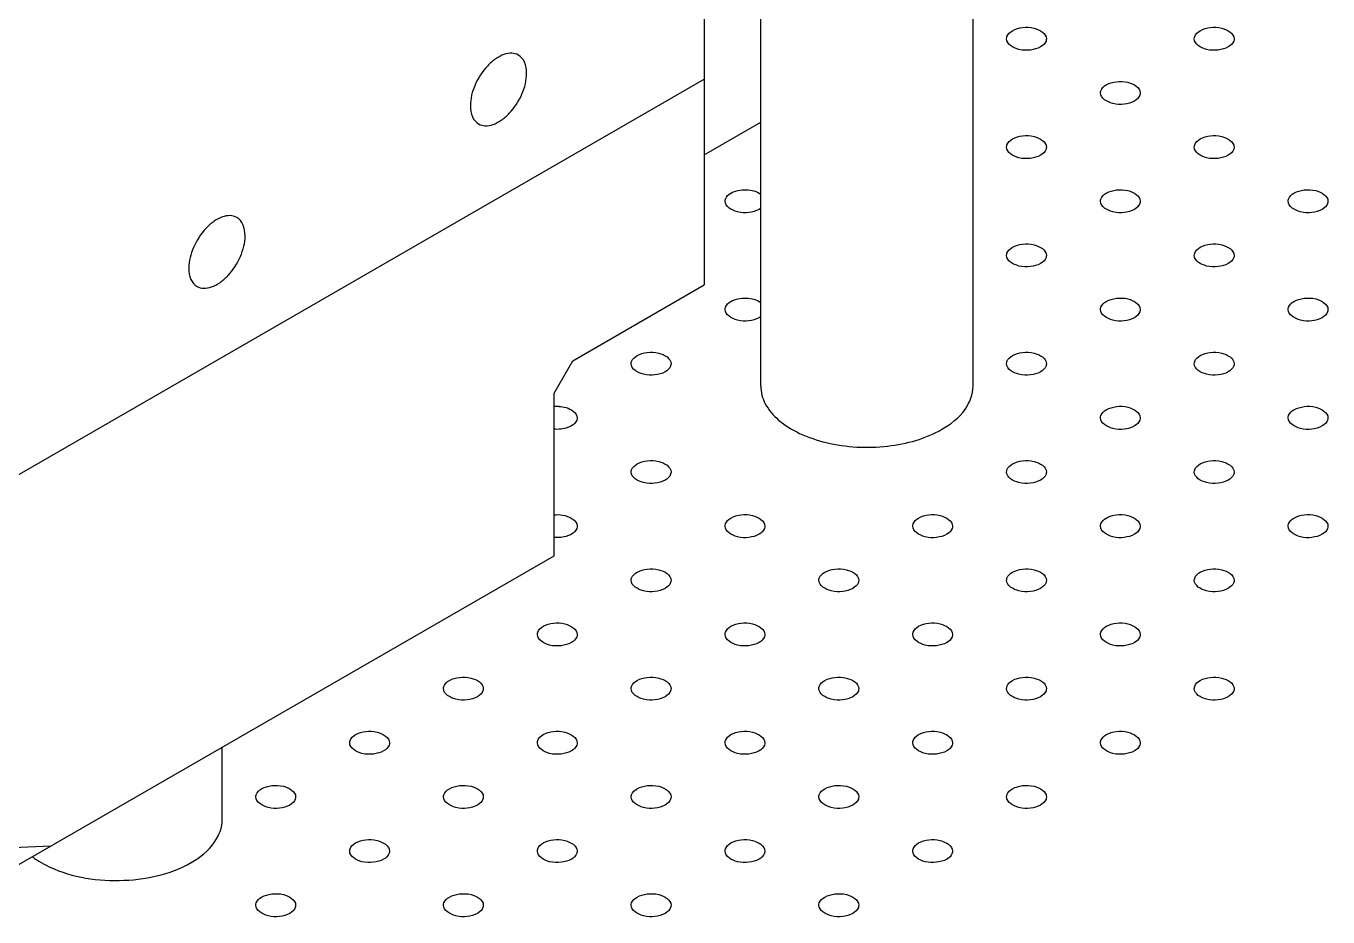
# Model space of a CAD drawing. Header units: millimetres. Extents: x 0 to 1189, y 0 to 841.
# Drawn here: x 719.3 to 768.35, y 416.83 to 450.41 of the extents above; entities that cross this region are included whole.
import ezdxf

# ---------------------------------------------------------------- set-up
doc = ezdxf.new("R2010")
doc.units = ezdxf.units.MM
doc.header["$LTSCALE"] = 65.395
doc.layers.get('0').update_dxf_attribs({"linetype": 'CONTINUOUS'})
doc.layers.add('AXIS', color=7, linetype='CONTINUOUS')

msp = doc.modelspace()

# ---------------------------------------------------------------- linework, layer by layer
at = {"color": 7, "linetype": 'Continuous'}
for p, q in [((744.849, 488.008), (744.849, 440.651)), ((708.08, 427.179), (744.849, 448.408)), ((739.9, 437.794), (744.849, 440.651)), ((739.193, 436.569), (739.9, 437.794)), ((739.193, 430.445), (739.193, 436.569)), ((718.944, 418.755), (739.193, 430.445)), ((708.08, 419.03), (720.24, 419.503))]:
    msp.add_line(p, q, dxfattribs=at)
at = {"color": 9, "linetype": 'Continuous'}
msp.add_line((744.849, 445.549), (746.981, 446.78), dxfattribs=at)
at = {"color": 7, "linetype": 'Continuous'}
msp.add_arc((721.485, 421.72), 3.268, 233.3854, 237.048, dxfattribs=at)
for points, knots in [([(737.851, 449.317), (737.776, 449.36), (737.587, 449.408), (737.285, 449.347), (736.975, 449.178), (736.569, 448.818), (736.188, 448.228), (736.041, 447.673), (736.041, 447.405)], [0, 0, 0, 0, 0.087155, 0.186893, 0.304595, 0.43874, 0.730144, 1, 1, 1, 1]), ([(738.162, 448.63), (738.162, 448.773), (738.127, 449.039), (737.952, 449.258), (737.851, 449.317)], [0, 0, 0, 0, 0.550849, 1, 1, 1, 1]), ([(736.352, 446.718), (736.427, 446.675), (736.615, 446.627), (736.918, 446.688), (737.227, 446.857), (737.633, 447.217), (738.015, 447.806), (738.162, 448.362), (738.162, 448.63)], [0, 0, 0, 0, 0.087155, 0.186893, 0.304595, 0.43874, 0.730144, 1, 1, 1, 1]), ([(736.041, 447.405), (736.041, 447.262), (736.075, 446.995), (736.25, 446.776), (736.352, 446.718)], [0, 0, 0, 0, 0.550849, 1, 1, 1, 1]), ([(727.244, 443.193), (727.169, 443.236), (726.981, 443.284), (726.678, 443.223), (726.368, 443.054), (725.962, 442.694), (725.581, 442.104), (725.434, 441.549), (725.434, 441.281)], [0, 0, 0, 0, 0.087155, 0.186893, 0.304595, 0.43874, 0.730144, 1, 1, 1, 1]), ([(727.555, 442.506), (727.555, 442.649), (727.52, 442.916), (727.345, 443.135), (727.244, 443.193)], [0, 0, 0, 0, 0.550849, 1, 1, 1, 1]), ([(725.745, 440.594), (725.82, 440.551), (726.008, 440.503), (726.311, 440.564), (726.621, 440.733), (727.027, 441.093), (727.408, 441.683), (727.555, 442.238), (727.555, 442.506)], [0, 0, 0, 0, 0.087155, 0.186893, 0.304595, 0.43874, 0.730144, 1, 1, 1, 1]), ([(725.434, 441.281), (725.434, 441.138), (725.469, 440.871), (725.644, 440.653), (725.745, 440.594)], [0, 0, 0, 0, 0.550849, 1, 1, 1, 1]), ([(746.981, 436.84), (746.981, 436.61), (747.121, 436.111), (747.665, 435.492), (748.469, 435.003), (749.842, 434.546), (751.712, 434.451), (753.191, 434.852), (753.809, 435.209)], [0, 0, 0, 0, 0.087154, 0.186892, 0.304593, 0.438739, 0.730144, 1, 1, 1, 1]), ([(753.809, 435.209), (754.14, 435.4), (754.709, 435.836), (754.981, 436.532), (754.981, 436.843)], [0, 0, 0, 0, 0.55085, 1, 1, 1, 1]), ([(725.525, 418.879), (725.856, 419.07), (726.425, 419.506), (726.697, 420.202), (726.696, 420.514)], [0, 0, 0, 0, 0.55085, 1, 1, 1, 1]), ([(720.039, 418.786), (720.88, 418.354), (722.8, 418.023), (724.718, 418.413), (725.525, 418.879)], [0, 0, 0, 0, 0.503693, 1, 1, 1, 1])]:
    msp.add_open_spline(points, degree=3, knots=knots, dxfattribs=at)
msp.add_open_spline([(719.707, 418.978), (719.814, 418.908), (719.925, 418.845), (720.039, 418.786)], degree=3, dxfattribs=at)
at = {"layer": 'AXIS', "color": 7, "linetype": 'Continuous'}
for p, q in [((754.981, 436.843), (754.981, 456.634)), ((746.981, 436.84), (746.981, 452.015)), ((726.696, 420.514), (726.696, 423.231))]:
    msp.add_line(p, q, dxfattribs=at)
msp.add_arc((739.315, 434.778), 1.295, 87.0411, 95.4722, dxfattribs=at)
for points, knots in [([(756.463, 450.235), (756.579, 450.302), (756.862, 450.374), (757.321, 450.368), (757.743, 450.133), (757.743, 449.929)], [0, 0, 0, 0, 0.277667, 0.577386, 1, 1, 1, 1]), ([(763.534, 450.235), (763.65, 450.302), (763.933, 450.374), (764.392, 450.368), (764.814, 450.133), (764.814, 449.929)], [0, 0, 0, 0, 0.277667, 0.577386, 1, 1, 1, 1]), ([(756.243, 449.929), (756.243, 449.957), (756.266, 450.088), (756.376, 450.185), (756.463, 450.235)], [0, 0, 0, 0, 0.220966, 1, 1, 1, 1]), ([(757.524, 449.623), (757.408, 449.556), (757.125, 449.484), (756.665, 449.49), (756.243, 449.725), (756.243, 449.929)], [0, 0, 0, 0, 0.277667, 0.577386, 1, 1, 1, 1]), ([(757.743, 449.929), (757.743, 449.9), (757.72, 449.77), (757.611, 449.673), (757.524, 449.623)], [0, 0, 0, 0, 0.220966, 1, 1, 1, 1]), ([(763.314, 449.929), (763.314, 449.957), (763.337, 450.088), (763.447, 450.185), (763.534, 450.235)], [0, 0, 0, 0, 0.220966, 1, 1, 1, 1]), ([(764.595, 449.623), (764.479, 449.556), (764.196, 449.484), (763.737, 449.49), (763.314, 449.725), (763.314, 449.929)], [0, 0, 0, 0, 0.277667, 0.577386, 1, 1, 1, 1]), ([(764.814, 449.929), (764.814, 449.9), (764.791, 449.77), (764.682, 449.673), (764.595, 449.623)], [0, 0, 0, 0, 0.220966, 1, 1, 1, 1]), ([(759.998, 448.194), (760.115, 448.261), (760.398, 448.332), (760.857, 448.327), (761.279, 448.091), (761.279, 447.888)], [0, 0, 0, 0, 0.277667, 0.577386, 1, 1, 1, 1]), ([(759.779, 447.888), (759.779, 447.916), (759.802, 448.046), (759.911, 448.143), (759.998, 448.194)], [0, 0, 0, 0, 0.220966, 1, 1, 1, 1]), ([(761.059, 447.581), (760.943, 447.514), (760.66, 447.443), (760.201, 447.449), (759.779, 447.684), (759.779, 447.888)], [0, 0, 0, 0, 0.277667, 0.577386, 1, 1, 1, 1]), ([(761.279, 447.888), (761.279, 447.859), (761.256, 447.729), (761.146, 447.632), (761.059, 447.581)], [0, 0, 0, 0, 0.220966, 1, 1, 1, 1]), ([(756.243, 445.846), (756.243, 445.875), (756.266, 446.005), (756.376, 446.102), (756.463, 446.153)], [0, 0, 0, 0, 0.220966, 1, 1, 1, 1]), ([(757.524, 445.54), (757.408, 445.473), (757.125, 445.402), (756.665, 445.407), (756.243, 445.642), (756.243, 445.846)], [0, 0, 0, 0, 0.277667, 0.577386, 1, 1, 1, 1]), ([(756.463, 446.153), (756.579, 446.22), (756.862, 446.291), (757.321, 446.285), (757.743, 446.05), (757.743, 445.846)], [0, 0, 0, 0, 0.277667, 0.577386, 1, 1, 1, 1]), ([(757.743, 445.846), (757.743, 445.818), (757.72, 445.688), (757.611, 445.591), (757.524, 445.54)], [0, 0, 0, 0, 0.220966, 1, 1, 1, 1]), ([(763.314, 445.846), (763.314, 445.875), (763.337, 446.005), (763.447, 446.102), (763.534, 446.153)], [0, 0, 0, 0, 0.220966, 1, 1, 1, 1]), ([(764.595, 445.54), (764.479, 445.473), (764.196, 445.402), (763.737, 445.407), (763.314, 445.642), (763.314, 445.846)], [0, 0, 0, 0, 0.277667, 0.577386, 1, 1, 1, 1]), ([(763.534, 446.153), (763.65, 446.22), (763.933, 446.291), (764.392, 446.285), (764.814, 446.05), (764.814, 445.846)], [0, 0, 0, 0, 0.277667, 0.577386, 1, 1, 1, 1]), ([(764.814, 445.846), (764.814, 445.818), (764.791, 445.688), (764.682, 445.591), (764.595, 445.54)], [0, 0, 0, 0, 0.220966, 1, 1, 1, 1]), ([(745.637, 443.805), (745.637, 443.834), (745.66, 443.964), (745.769, 444.061), (745.856, 444.111)], [0, 0, 0, 0, 0.220966, 1, 1, 1, 1]), ([(745.856, 444.111), (746.028, 444.21), (746.429, 444.278), (746.831, 444.183), (746.983, 444.068)], [0, 0, 0, 0, 0.50958, 1, 1, 1, 1]), ([(759.779, 443.805), (759.779, 443.834), (759.802, 443.964), (759.911, 444.061), (759.998, 444.111)], [0, 0, 0, 0, 0.220966, 1, 1, 1, 1]), ([(759.998, 444.111), (760.115, 444.178), (760.398, 444.25), (760.857, 444.244), (761.279, 444.009), (761.279, 443.805)], [0, 0, 0, 0, 0.277667, 0.577386, 1, 1, 1, 1]), ([(766.85, 443.805), (766.85, 443.834), (766.873, 443.964), (766.982, 444.061), (767.07, 444.111)], [0, 0, 0, 0, 0.220966, 1, 1, 1, 1]), ([(767.07, 444.111), (767.186, 444.178), (767.469, 444.25), (767.928, 444.244), (768.35, 444.009), (768.35, 443.805)], [0, 0, 0, 0, 0.277667, 0.577386, 1, 1, 1, 1]), ([(746.917, 443.499), (746.801, 443.432), (746.518, 443.36), (746.059, 443.366), (745.637, 443.601), (745.637, 443.805)], [0, 0, 0, 0, 0.277667, 0.577386, 1, 1, 1, 1]), ([(761.059, 443.499), (760.943, 443.432), (760.66, 443.36), (760.201, 443.366), (759.779, 443.601), (759.779, 443.805)], [0, 0, 0, 0, 0.277667, 0.577386, 1, 1, 1, 1]), ([(761.279, 443.805), (761.279, 443.777), (761.256, 443.646), (761.146, 443.549), (761.059, 443.499)], [0, 0, 0, 0, 0.220966, 1, 1, 1, 1]), ([(768.13, 443.499), (768.014, 443.432), (767.731, 443.36), (767.272, 443.366), (766.85, 443.601), (766.85, 443.805)], [0, 0, 0, 0, 0.277667, 0.577386, 1, 1, 1, 1]), ([(768.35, 443.805), (768.35, 443.777), (768.327, 443.646), (768.217, 443.549), (768.13, 443.499)], [0, 0, 0, 0, 0.220966, 1, 1, 1, 1]), ([(756.243, 441.764), (756.243, 441.792), (756.266, 441.923), (756.376, 442.02), (756.463, 442.07)], [0, 0, 0, 0, 0.220966, 1, 1, 1, 1]), ([(756.463, 442.07), (756.579, 442.137), (756.862, 442.209), (757.321, 442.203), (757.743, 441.968), (757.743, 441.764)], [0, 0, 0, 0, 0.277667, 0.577386, 1, 1, 1, 1]), ([(763.314, 441.764), (763.314, 441.792), (763.337, 441.923), (763.447, 442.02), (763.534, 442.07)], [0, 0, 0, 0, 0.220966, 1, 1, 1, 1]), ([(763.534, 442.07), (763.65, 442.137), (763.933, 442.209), (764.392, 442.203), (764.814, 441.968), (764.814, 441.764)], [0, 0, 0, 0, 0.277667, 0.577386, 1, 1, 1, 1]), ([(757.524, 441.458), (757.408, 441.391), (757.125, 441.319), (756.665, 441.325), (756.243, 441.56), (756.243, 441.764)], [0, 0, 0, 0, 0.277667, 0.577386, 1, 1, 1, 1]), ([(757.743, 441.764), (757.743, 441.735), (757.72, 441.605), (757.611, 441.508), (757.524, 441.458)], [0, 0, 0, 0, 0.220966, 1, 1, 1, 1]), ([(764.595, 441.458), (764.479, 441.391), (764.196, 441.319), (763.737, 441.325), (763.314, 441.56), (763.314, 441.764)], [0, 0, 0, 0, 0.277667, 0.577386, 1, 1, 1, 1]), ([(764.814, 441.764), (764.814, 441.735), (764.791, 441.605), (764.682, 441.508), (764.595, 441.458)], [0, 0, 0, 0, 0.220966, 1, 1, 1, 1]), ([(745.637, 439.723), (745.637, 439.751), (745.66, 439.881), (745.769, 439.978), (745.856, 440.029)], [0, 0, 0, 0, 0.220966, 1, 1, 1, 1]), ([(745.856, 440.029), (746.028, 440.128), (746.429, 440.196), (746.831, 440.1), (746.983, 439.985)], [0, 0, 0, 0, 0.50958, 1, 1, 1, 1]), ([(759.779, 439.723), (759.779, 439.751), (759.802, 439.881), (759.911, 439.978), (759.998, 440.029)], [0, 0, 0, 0, 0.220966, 1, 1, 1, 1]), ([(759.998, 440.029), (760.115, 440.096), (760.398, 440.167), (760.857, 440.162), (761.279, 439.927), (761.279, 439.723)], [0, 0, 0, 0, 0.277667, 0.577386, 1, 1, 1, 1]), ([(766.85, 439.723), (766.85, 439.751), (766.873, 439.881), (766.982, 439.978), (767.07, 440.029)], [0, 0, 0, 0, 0.220966, 1, 1, 1, 1]), ([(767.07, 440.029), (767.186, 440.096), (767.469, 440.167), (767.928, 440.162), (768.35, 439.927), (768.35, 439.723)], [0, 0, 0, 0, 0.277667, 0.577386, 1, 1, 1, 1]), ([(746.917, 439.416), (746.801, 439.349), (746.518, 439.278), (746.059, 439.284), (745.637, 439.519), (745.637, 439.723)], [0, 0, 0, 0, 0.277667, 0.577386, 1, 1, 1, 1]), ([(761.059, 439.416), (760.943, 439.349), (760.66, 439.278), (760.201, 439.284), (759.779, 439.519), (759.779, 439.723)], [0, 0, 0, 0, 0.277667, 0.577386, 1, 1, 1, 1]), ([(761.279, 439.723), (761.279, 439.694), (761.256, 439.564), (761.146, 439.467), (761.059, 439.416)], [0, 0, 0, 0, 0.220966, 1, 1, 1, 1]), ([(768.13, 439.416), (768.014, 439.349), (767.731, 439.278), (767.272, 439.284), (766.85, 439.519), (766.85, 439.723)], [0, 0, 0, 0, 0.277667, 0.577386, 1, 1, 1, 1]), ([(768.35, 439.723), (768.35, 439.694), (768.327, 439.564), (768.217, 439.467), (768.13, 439.416)], [0, 0, 0, 0, 0.220966, 1, 1, 1, 1]), ([(742.321, 437.988), (742.437, 438.055), (742.72, 438.126), (743.179, 438.12), (743.601, 437.885), (743.601, 437.681)], [0, 0, 0, 0, 0.277667, 0.577386, 1, 1, 1, 1]), ([(756.463, 437.988), (756.579, 438.055), (756.862, 438.126), (757.321, 438.12), (757.743, 437.885), (757.743, 437.681)], [0, 0, 0, 0, 0.277667, 0.577386, 1, 1, 1, 1]), ([(763.534, 437.988), (763.65, 438.055), (763.933, 438.126), (764.392, 438.12), (764.814, 437.885), (764.814, 437.681)], [0, 0, 0, 0, 0.277667, 0.577386, 1, 1, 1, 1]), ([(742.101, 437.681), (742.101, 437.71), (742.124, 437.84), (742.234, 437.937), (742.321, 437.988)], [0, 0, 0, 0, 0.220966, 1, 1, 1, 1]), ([(743.381, 437.375), (743.265, 437.308), (742.982, 437.237), (742.523, 437.242), (742.101, 437.478), (742.101, 437.681)], [0, 0, 0, 0, 0.277667, 0.577386, 1, 1, 1, 1]), ([(743.601, 437.681), (743.601, 437.653), (743.578, 437.523), (743.469, 437.426), (743.381, 437.375)], [0, 0, 0, 0, 0.220966, 1, 1, 1, 1]), ([(756.243, 437.681), (756.243, 437.71), (756.266, 437.84), (756.376, 437.937), (756.463, 437.988)], [0, 0, 0, 0, 0.220966, 1, 1, 1, 1]), ([(757.524, 437.375), (757.408, 437.308), (757.125, 437.237), (756.665, 437.242), (756.243, 437.478), (756.243, 437.681)], [0, 0, 0, 0, 0.277667, 0.577386, 1, 1, 1, 1]), ([(757.743, 437.681), (757.743, 437.653), (757.72, 437.523), (757.611, 437.426), (757.524, 437.375)], [0, 0, 0, 0, 0.220966, 1, 1, 1, 1]), ([(763.314, 437.681), (763.314, 437.71), (763.337, 437.84), (763.447, 437.937), (763.534, 437.988)], [0, 0, 0, 0, 0.220966, 1, 1, 1, 1]), ([(764.595, 437.375), (764.479, 437.308), (764.196, 437.237), (763.737, 437.242), (763.314, 437.478), (763.314, 437.681)], [0, 0, 0, 0, 0.277667, 0.577386, 1, 1, 1, 1]), ([(764.814, 437.681), (764.814, 437.653), (764.791, 437.523), (764.682, 437.426), (764.595, 437.375)], [0, 0, 0, 0, 0.220966, 1, 1, 1, 1]), ([(739.382, 436.072), (739.472, 436.067), (739.736, 436.034), (740.065, 435.83), (740.066, 435.64)], [0, 0, 0, 0, 0.320848, 1, 1, 1, 1]), ([(759.998, 435.946), (760.115, 436.013), (760.398, 436.085), (760.857, 436.079), (761.279, 435.844), (761.279, 435.64)], [0, 0, 0, 0, 0.277667, 0.577386, 1, 1, 1, 1]), ([(767.07, 435.946), (767.186, 436.013), (767.469, 436.085), (767.928, 436.079), (768.35, 435.844), (768.35, 435.64)], [0, 0, 0, 0, 0.277667, 0.577386, 1, 1, 1, 1]), ([(740.066, 435.64), (740.066, 435.612), (740.043, 435.481), (739.933, 435.384), (739.846, 435.334)], [0, 0, 0, 0, 0.220966, 1, 1, 1, 1]), ([(759.779, 435.64), (759.779, 435.669), (759.802, 435.799), (759.911, 435.896), (759.998, 435.946)], [0, 0, 0, 0, 0.220966, 1, 1, 1, 1]), ([(761.059, 435.334), (760.943, 435.267), (760.66, 435.195), (760.201, 435.201), (759.779, 435.436), (759.779, 435.64)], [0, 0, 0, 0, 0.277667, 0.577386, 1, 1, 1, 1]), ([(761.279, 435.64), (761.279, 435.612), (761.256, 435.481), (761.146, 435.384), (761.059, 435.334)], [0, 0, 0, 0, 0.220966, 1, 1, 1, 1]), ([(766.85, 435.64), (766.85, 435.669), (766.873, 435.799), (766.982, 435.896), (767.07, 435.946)], [0, 0, 0, 0, 0.220966, 1, 1, 1, 1]), ([(768.13, 435.334), (768.014, 435.267), (767.731, 435.195), (767.272, 435.201), (766.85, 435.436), (766.85, 435.64)], [0, 0, 0, 0, 0.277667, 0.577386, 1, 1, 1, 1]), ([(768.35, 435.64), (768.35, 435.612), (768.327, 435.481), (768.217, 435.384), (768.13, 435.334)], [0, 0, 0, 0, 0.220966, 1, 1, 1, 1]), ([(739.846, 435.334), (739.802, 435.309), (739.596, 435.218), (739.364, 435.197), (739.192, 435.213)], [0, 0, 0, 0, 0.228087, 1, 1, 1, 1]), ([(742.101, 433.599), (742.101, 433.628), (742.124, 433.758), (742.234, 433.855), (742.321, 433.905)], [0, 0, 0, 0, 0.220966, 1, 1, 1, 1]), ([(743.381, 433.293), (743.265, 433.226), (742.982, 433.154), (742.523, 433.16), (742.101, 433.395), (742.101, 433.599)], [0, 0, 0, 0, 0.277667, 0.577386, 1, 1, 1, 1]), ([(742.321, 433.905), (742.437, 433.972), (742.72, 434.044), (743.179, 434.038), (743.601, 433.803), (743.601, 433.599)], [0, 0, 0, 0, 0.277667, 0.577386, 1, 1, 1, 1]), ([(743.601, 433.599), (743.601, 433.57), (743.578, 433.44), (743.469, 433.343), (743.381, 433.293)], [0, 0, 0, 0, 0.220966, 1, 1, 1, 1]), ([(756.243, 433.599), (756.243, 433.628), (756.266, 433.758), (756.376, 433.855), (756.463, 433.905)], [0, 0, 0, 0, 0.220966, 1, 1, 1, 1]), ([(757.524, 433.293), (757.408, 433.226), (757.125, 433.154), (756.665, 433.16), (756.243, 433.395), (756.243, 433.599)], [0, 0, 0, 0, 0.277667, 0.577386, 1, 1, 1, 1]), ([(756.463, 433.905), (756.579, 433.972), (756.862, 434.044), (757.321, 434.038), (757.743, 433.803), (757.743, 433.599)], [0, 0, 0, 0, 0.277667, 0.577386, 1, 1, 1, 1]), ([(757.743, 433.599), (757.743, 433.57), (757.72, 433.44), (757.611, 433.343), (757.524, 433.293)], [0, 0, 0, 0, 0.220966, 1, 1, 1, 1]), ([(763.314, 433.599), (763.314, 433.628), (763.337, 433.758), (763.447, 433.855), (763.534, 433.905)], [0, 0, 0, 0, 0.220966, 1, 1, 1, 1]), ([(764.595, 433.293), (764.479, 433.226), (764.196, 433.154), (763.737, 433.16), (763.314, 433.395), (763.314, 433.599)], [0, 0, 0, 0, 0.277667, 0.577386, 1, 1, 1, 1]), ([(763.534, 433.905), (763.65, 433.972), (763.933, 434.044), (764.392, 434.038), (764.814, 433.803), (764.814, 433.599)], [0, 0, 0, 0, 0.277667, 0.577386, 1, 1, 1, 1]), ([(764.814, 433.599), (764.814, 433.57), (764.791, 433.44), (764.682, 433.343), (764.595, 433.293)], [0, 0, 0, 0, 0.220966, 1, 1, 1, 1]), ([(739.192, 431.985), (739.299, 431.995), (739.617, 431.998), (740.065, 431.788), (740.066, 431.558)], [0, 0, 0, 0, 0.318229, 1, 1, 1, 1]), ([(745.637, 431.558), (745.637, 431.586), (745.66, 431.717), (745.769, 431.814), (745.856, 431.864)], [0, 0, 0, 0, 0.220966, 1, 1, 1, 1]), ([(745.856, 431.864), (745.972, 431.931), (746.255, 432.003), (746.715, 431.997), (747.137, 431.762), (747.137, 431.558)], [0, 0, 0, 0, 0.277667, 0.577386, 1, 1, 1, 1]), ([(752.708, 431.558), (752.708, 431.586), (752.731, 431.717), (752.84, 431.814), (752.927, 431.864)], [0, 0, 0, 0, 0.220966, 1, 1, 1, 1]), ([(752.927, 431.864), (753.043, 431.931), (753.326, 432.003), (753.786, 431.997), (754.208, 431.762), (754.208, 431.558)], [0, 0, 0, 0, 0.277667, 0.577386, 1, 1, 1, 1]), ([(759.779, 431.558), (759.779, 431.586), (759.802, 431.717), (759.911, 431.814), (759.998, 431.864)], [0, 0, 0, 0, 0.220966, 1, 1, 1, 1]), ([(759.998, 431.864), (760.115, 431.931), (760.398, 432.003), (760.857, 431.997), (761.279, 431.762), (761.279, 431.558)], [0, 0, 0, 0, 0.277667, 0.577386, 1, 1, 1, 1]), ([(766.85, 431.558), (766.85, 431.586), (766.873, 431.717), (766.982, 431.814), (767.07, 431.864)], [0, 0, 0, 0, 0.220966, 1, 1, 1, 1]), ([(767.07, 431.864), (767.186, 431.931), (767.469, 432.003), (767.928, 431.997), (768.35, 431.762), (768.35, 431.558)], [0, 0, 0, 0, 0.277667, 0.577386, 1, 1, 1, 1]), ([(739.846, 431.252), (739.802, 431.226), (739.596, 431.136), (739.364, 431.114), (739.192, 431.131)], [0, 0, 0, 0, 0.228087, 1, 1, 1, 1]), ([(740.066, 431.558), (740.066, 431.529), (740.043, 431.399), (739.933, 431.302), (739.846, 431.252)], [0, 0, 0, 0, 0.220966, 1, 1, 1, 1]), ([(746.917, 431.252), (746.801, 431.185), (746.518, 431.113), (746.059, 431.119), (745.637, 431.354), (745.637, 431.558)], [0, 0, 0, 0, 0.277667, 0.577386, 1, 1, 1, 1]), ([(747.137, 431.558), (747.137, 431.529), (747.114, 431.399), (747.004, 431.302), (746.917, 431.252)], [0, 0, 0, 0, 0.220966, 1, 1, 1, 1]), ([(753.988, 431.252), (753.872, 431.185), (753.589, 431.113), (753.13, 431.119), (752.708, 431.354), (752.708, 431.558)], [0, 0, 0, 0, 0.277667, 0.577386, 1, 1, 1, 1]), ([(754.208, 431.558), (754.208, 431.529), (754.185, 431.399), (754.075, 431.302), (753.988, 431.252)], [0, 0, 0, 0, 0.220966, 1, 1, 1, 1]), ([(761.059, 431.252), (760.943, 431.185), (760.66, 431.113), (760.201, 431.119), (759.779, 431.354), (759.779, 431.558)], [0, 0, 0, 0, 0.277667, 0.577386, 1, 1, 1, 1]), ([(761.279, 431.558), (761.279, 431.529), (761.256, 431.399), (761.146, 431.302), (761.059, 431.252)], [0, 0, 0, 0, 0.220966, 1, 1, 1, 1]), ([(768.13, 431.252), (768.014, 431.185), (767.731, 431.113), (767.272, 431.119), (766.85, 431.354), (766.85, 431.558)], [0, 0, 0, 0, 0.277667, 0.577386, 1, 1, 1, 1]), ([(768.35, 431.558), (768.35, 431.529), (768.327, 431.399), (768.217, 431.302), (768.13, 431.252)], [0, 0, 0, 0, 0.220966, 1, 1, 1, 1]), ([(742.101, 429.517), (742.101, 429.545), (742.124, 429.675), (742.234, 429.772), (742.321, 429.823)], [0, 0, 0, 0, 0.220966, 1, 1, 1, 1]), ([(742.321, 429.823), (742.437, 429.89), (742.72, 429.961), (743.179, 429.956), (743.601, 429.721), (743.601, 429.517)], [0, 0, 0, 0, 0.277667, 0.577386, 1, 1, 1, 1]), ([(749.172, 429.517), (749.172, 429.545), (749.195, 429.675), (749.305, 429.772), (749.392, 429.823)], [0, 0, 0, 0, 0.220966, 1, 1, 1, 1]), ([(749.392, 429.823), (749.508, 429.89), (749.791, 429.961), (750.25, 429.956), (750.672, 429.721), (750.672, 429.517)], [0, 0, 0, 0, 0.277667, 0.577386, 1, 1, 1, 1]), ([(756.243, 429.517), (756.243, 429.545), (756.266, 429.675), (756.376, 429.772), (756.463, 429.823)], [0, 0, 0, 0, 0.220966, 1, 1, 1, 1]), ([(756.463, 429.823), (756.579, 429.89), (756.862, 429.961), (757.321, 429.956), (757.743, 429.721), (757.743, 429.517)], [0, 0, 0, 0, 0.277667, 0.577386, 1, 1, 1, 1]), ([(763.314, 429.517), (763.314, 429.545), (763.337, 429.675), (763.447, 429.772), (763.534, 429.823)], [0, 0, 0, 0, 0.220966, 1, 1, 1, 1]), ([(763.534, 429.823), (763.65, 429.89), (763.933, 429.961), (764.392, 429.956), (764.814, 429.721), (764.814, 429.517)], [0, 0, 0, 0, 0.277667, 0.577386, 1, 1, 1, 1]), ([(743.381, 429.21), (743.265, 429.143), (742.982, 429.072), (742.523, 429.078), (742.101, 429.313), (742.101, 429.517)], [0, 0, 0, 0, 0.277667, 0.577386, 1, 1, 1, 1]), ([(743.601, 429.517), (743.601, 429.488), (743.578, 429.358), (743.469, 429.261), (743.381, 429.21)], [0, 0, 0, 0, 0.220966, 1, 1, 1, 1]), ([(750.453, 429.21), (750.336, 429.143), (750.053, 429.072), (749.594, 429.078), (749.172, 429.313), (749.172, 429.517)], [0, 0, 0, 0, 0.277667, 0.577386, 1, 1, 1, 1]), ([(750.672, 429.517), (750.672, 429.488), (750.649, 429.358), (750.54, 429.261), (750.453, 429.21)], [0, 0, 0, 0, 0.220966, 1, 1, 1, 1]), ([(757.524, 429.21), (757.408, 429.143), (757.125, 429.072), (756.665, 429.078), (756.243, 429.313), (756.243, 429.517)], [0, 0, 0, 0, 0.277667, 0.577386, 1, 1, 1, 1]), ([(757.743, 429.517), (757.743, 429.488), (757.72, 429.358), (757.611, 429.261), (757.524, 429.21)], [0, 0, 0, 0, 0.220966, 1, 1, 1, 1]), ([(764.595, 429.21), (764.479, 429.143), (764.196, 429.072), (763.737, 429.078), (763.314, 429.313), (763.314, 429.517)], [0, 0, 0, 0, 0.277667, 0.577386, 1, 1, 1, 1]), ([(764.814, 429.517), (764.814, 429.488), (764.791, 429.358), (764.682, 429.261), (764.595, 429.21)], [0, 0, 0, 0, 0.220966, 1, 1, 1, 1]), ([(738.566, 427.475), (738.566, 427.504), (738.589, 427.634), (738.698, 427.731), (738.785, 427.782)], [0, 0, 0, 0, 0.220966, 1, 1, 1, 1]), ([(738.785, 427.782), (738.901, 427.849), (739.184, 427.92), (739.643, 427.914), (740.065, 427.679), (740.066, 427.475)], [0, 0, 0, 0, 0.277667, 0.577386, 1, 1, 1, 1]), ([(745.637, 427.475), (745.637, 427.504), (745.66, 427.634), (745.769, 427.731), (745.856, 427.782)], [0, 0, 0, 0, 0.220966, 1, 1, 1, 1]), ([(745.856, 427.782), (745.972, 427.849), (746.255, 427.92), (746.715, 427.914), (747.137, 427.679), (747.137, 427.475)], [0, 0, 0, 0, 0.277667, 0.577386, 1, 1, 1, 1]), ([(752.708, 427.475), (752.708, 427.504), (752.731, 427.634), (752.84, 427.731), (752.927, 427.782)], [0, 0, 0, 0, 0.220966, 1, 1, 1, 1]), ([(752.927, 427.782), (753.043, 427.849), (753.326, 427.92), (753.786, 427.914), (754.208, 427.679), (754.208, 427.475)], [0, 0, 0, 0, 0.277667, 0.577386, 1, 1, 1, 1]), ([(759.779, 427.475), (759.779, 427.504), (759.802, 427.634), (759.911, 427.731), (759.998, 427.782)], [0, 0, 0, 0, 0.220966, 1, 1, 1, 1]), ([(759.998, 427.782), (760.115, 427.849), (760.398, 427.92), (760.857, 427.914), (761.279, 427.679), (761.279, 427.475)], [0, 0, 0, 0, 0.277667, 0.577386, 1, 1, 1, 1]), ([(739.846, 427.169), (739.73, 427.102), (739.447, 427.031), (738.988, 427.036), (738.566, 427.271), (738.566, 427.475)], [0, 0, 0, 0, 0.277667, 0.577386, 1, 1, 1, 1]), ([(740.066, 427.475), (740.066, 427.447), (740.043, 427.317), (739.933, 427.22), (739.846, 427.169)], [0, 0, 0, 0, 0.220966, 1, 1, 1, 1]), ([(746.917, 427.169), (746.801, 427.102), (746.518, 427.031), (746.059, 427.036), (745.637, 427.271), (745.637, 427.475)], [0, 0, 0, 0, 0.277667, 0.577386, 1, 1, 1, 1]), ([(747.137, 427.475), (747.137, 427.447), (747.114, 427.317), (747.004, 427.22), (746.917, 427.169)], [0, 0, 0, 0, 0.220966, 1, 1, 1, 1]), ([(753.988, 427.169), (753.872, 427.102), (753.589, 427.031), (753.13, 427.036), (752.708, 427.271), (752.708, 427.475)], [0, 0, 0, 0, 0.277667, 0.577386, 1, 1, 1, 1]), ([(754.208, 427.475), (754.208, 427.447), (754.185, 427.317), (754.075, 427.22), (753.988, 427.169)], [0, 0, 0, 0, 0.220966, 1, 1, 1, 1]), ([(761.059, 427.169), (760.943, 427.102), (760.66, 427.031), (760.201, 427.036), (759.779, 427.271), (759.779, 427.475)], [0, 0, 0, 0, 0.277667, 0.577386, 1, 1, 1, 1]), ([(761.279, 427.475), (761.279, 427.447), (761.256, 427.317), (761.146, 427.22), (761.059, 427.169)], [0, 0, 0, 0, 0.220966, 1, 1, 1, 1]), ([(735.03, 425.434), (735.03, 425.463), (735.053, 425.593), (735.163, 425.69), (735.25, 425.74)], [0, 0, 0, 0, 0.220966, 1, 1, 1, 1]), ([(735.25, 425.74), (735.366, 425.807), (735.649, 425.879), (736.108, 425.873), (736.53, 425.638), (736.53, 425.434)], [0, 0, 0, 0, 0.277667, 0.577386, 1, 1, 1, 1]), ([(742.101, 425.434), (742.101, 425.463), (742.124, 425.593), (742.234, 425.69), (742.321, 425.74)], [0, 0, 0, 0, 0.220966, 1, 1, 1, 1]), ([(742.321, 425.74), (742.437, 425.807), (742.72, 425.879), (743.179, 425.873), (743.601, 425.638), (743.601, 425.434)], [0, 0, 0, 0, 0.277667, 0.577386, 1, 1, 1, 1]), ([(749.172, 425.434), (749.172, 425.463), (749.195, 425.593), (749.305, 425.69), (749.392, 425.74)], [0, 0, 0, 0, 0.220966, 1, 1, 1, 1]), ([(749.392, 425.74), (749.508, 425.807), (749.791, 425.879), (750.25, 425.873), (750.672, 425.638), (750.672, 425.434)], [0, 0, 0, 0, 0.277667, 0.577386, 1, 1, 1, 1]), ([(756.243, 425.434), (756.243, 425.463), (756.266, 425.593), (756.376, 425.69), (756.463, 425.74)], [0, 0, 0, 0, 0.220966, 1, 1, 1, 1]), ([(756.463, 425.74), (756.579, 425.807), (756.862, 425.879), (757.321, 425.873), (757.743, 425.638), (757.743, 425.434)], [0, 0, 0, 0, 0.277667, 0.577386, 1, 1, 1, 1]), ([(763.314, 425.434), (763.314, 425.463), (763.337, 425.593), (763.447, 425.69), (763.534, 425.74)], [0, 0, 0, 0, 0.220966, 1, 1, 1, 1]), ([(763.534, 425.74), (763.65, 425.807), (763.933, 425.879), (764.392, 425.873), (764.814, 425.638), (764.814, 425.434)], [0, 0, 0, 0, 0.277667, 0.577386, 1, 1, 1, 1]), ([(736.31, 425.128), (736.194, 425.061), (735.911, 424.989), (735.452, 424.995), (735.03, 425.23), (735.03, 425.434)], [0, 0, 0, 0, 0.277667, 0.577386, 1, 1, 1, 1]), ([(736.53, 425.434), (736.53, 425.406), (736.507, 425.275), (736.398, 425.178), (736.31, 425.128)], [0, 0, 0, 0, 0.220966, 1, 1, 1, 1]), ([(743.381, 425.128), (743.265, 425.061), (742.982, 424.989), (742.523, 424.995), (742.101, 425.23), (742.101, 425.434)], [0, 0, 0, 0, 0.277667, 0.577386, 1, 1, 1, 1]), ([(743.601, 425.434), (743.601, 425.406), (743.578, 425.275), (743.469, 425.178), (743.381, 425.128)], [0, 0, 0, 0, 0.220966, 1, 1, 1, 1]), ([(750.453, 425.128), (750.336, 425.061), (750.053, 424.989), (749.594, 424.995), (749.172, 425.23), (749.172, 425.434)], [0, 0, 0, 0, 0.277667, 0.577386, 1, 1, 1, 1]), ([(750.672, 425.434), (750.672, 425.406), (750.649, 425.275), (750.54, 425.178), (750.453, 425.128)], [0, 0, 0, 0, 0.220966, 1, 1, 1, 1]), ([(757.524, 425.128), (757.408, 425.061), (757.125, 424.989), (756.665, 424.995), (756.243, 425.23), (756.243, 425.434)], [0, 0, 0, 0, 0.277667, 0.577386, 1, 1, 1, 1]), ([(757.743, 425.434), (757.743, 425.406), (757.72, 425.275), (757.611, 425.178), (757.524, 425.128)], [0, 0, 0, 0, 0.220966, 1, 1, 1, 1]), ([(764.595, 425.128), (764.479, 425.061), (764.196, 424.989), (763.737, 424.995), (763.314, 425.23), (763.314, 425.434)], [0, 0, 0, 0, 0.277667, 0.577386, 1, 1, 1, 1]), ([(764.814, 425.434), (764.814, 425.406), (764.791, 425.275), (764.682, 425.178), (764.595, 425.128)], [0, 0, 0, 0, 0.220966, 1, 1, 1, 1]), ([(731.714, 423.699), (731.83, 423.766), (732.113, 423.838), (732.572, 423.832), (732.994, 423.597), (732.995, 423.393)], [0, 0, 0, 0, 0.277667, 0.577386, 1, 1, 1, 1]), ([(738.785, 423.699), (738.901, 423.766), (739.184, 423.838), (739.643, 423.832), (740.065, 423.597), (740.066, 423.393)], [0, 0, 0, 0, 0.277667, 0.577386, 1, 1, 1, 1]), ([(745.856, 423.699), (745.972, 423.766), (746.255, 423.838), (746.715, 423.832), (747.137, 423.597), (747.137, 423.393)], [0, 0, 0, 0, 0.277667, 0.577386, 1, 1, 1, 1]), ([(752.927, 423.699), (753.043, 423.766), (753.326, 423.838), (753.786, 423.832), (754.208, 423.597), (754.208, 423.393)], [0, 0, 0, 0, 0.277667, 0.577386, 1, 1, 1, 1]), ([(759.998, 423.699), (760.115, 423.766), (760.398, 423.838), (760.857, 423.832), (761.279, 423.597), (761.279, 423.393)], [0, 0, 0, 0, 0.277667, 0.577386, 1, 1, 1, 1]), ([(731.495, 423.393), (731.495, 423.421), (731.517, 423.552), (731.627, 423.649), (731.714, 423.699)], [0, 0, 0, 0, 0.220966, 1, 1, 1, 1]), ([(732.775, 423.087), (732.659, 423.02), (732.376, 422.948), (731.917, 422.954), (731.495, 423.189), (731.495, 423.393)], [0, 0, 0, 0, 0.277667, 0.577386, 1, 1, 1, 1]), ([(732.995, 423.393), (732.995, 423.364), (732.972, 423.234), (732.862, 423.137), (732.775, 423.087)], [0, 0, 0, 0, 0.220966, 1, 1, 1, 1]), ([(738.566, 423.393), (738.566, 423.421), (738.589, 423.552), (738.698, 423.649), (738.785, 423.699)], [0, 0, 0, 0, 0.220966, 1, 1, 1, 1]), ([(739.846, 423.087), (739.73, 423.02), (739.447, 422.948), (738.988, 422.954), (738.566, 423.189), (738.566, 423.393)], [0, 0, 0, 0, 0.277667, 0.577386, 1, 1, 1, 1]), ([(740.066, 423.393), (740.066, 423.364), (740.043, 423.234), (739.933, 423.137), (739.846, 423.087)], [0, 0, 0, 0, 0.220966, 1, 1, 1, 1]), ([(745.637, 423.393), (745.637, 423.421), (745.66, 423.552), (745.769, 423.649), (745.856, 423.699)], [0, 0, 0, 0, 0.220966, 1, 1, 1, 1]), ([(746.917, 423.087), (746.801, 423.02), (746.518, 422.948), (746.059, 422.954), (745.637, 423.189), (745.637, 423.393)], [0, 0, 0, 0, 0.277667, 0.577386, 1, 1, 1, 1]), ([(747.137, 423.393), (747.137, 423.364), (747.114, 423.234), (747.004, 423.137), (746.917, 423.087)], [0, 0, 0, 0, 0.220966, 1, 1, 1, 1]), ([(752.708, 423.393), (752.708, 423.421), (752.731, 423.552), (752.84, 423.649), (752.927, 423.699)], [0, 0, 0, 0, 0.220966, 1, 1, 1, 1]), ([(753.988, 423.087), (753.872, 423.02), (753.589, 422.948), (753.13, 422.954), (752.708, 423.189), (752.708, 423.393)], [0, 0, 0, 0, 0.277667, 0.577386, 1, 1, 1, 1]), ([(754.208, 423.393), (754.208, 423.364), (754.185, 423.234), (754.075, 423.137), (753.988, 423.087)], [0, 0, 0, 0, 0.220966, 1, 1, 1, 1]), ([(759.779, 423.393), (759.779, 423.421), (759.802, 423.552), (759.911, 423.649), (759.998, 423.699)], [0, 0, 0, 0, 0.220966, 1, 1, 1, 1]), ([(761.059, 423.087), (760.943, 423.02), (760.66, 422.948), (760.201, 422.954), (759.779, 423.189), (759.779, 423.393)], [0, 0, 0, 0, 0.277667, 0.577386, 1, 1, 1, 1]), ([(761.279, 423.393), (761.279, 423.364), (761.256, 423.234), (761.146, 423.137), (761.059, 423.087)], [0, 0, 0, 0, 0.220966, 1, 1, 1, 1]), ([(727.959, 421.352), (727.959, 421.38), (727.982, 421.51), (728.091, 421.607), (728.179, 421.658)], [0, 0, 0, 0, 0.220966, 1, 1, 1, 1]), ([(729.239, 421.045), (729.123, 420.978), (728.84, 420.907), (728.381, 420.913), (727.959, 421.148), (727.959, 421.352)], [0, 0, 0, 0, 0.277667, 0.577386, 1, 1, 1, 1]), ([(728.179, 421.658), (728.295, 421.725), (728.578, 421.796), (729.037, 421.791), (729.459, 421.556), (729.459, 421.352)], [0, 0, 0, 0, 0.277667, 0.577386, 1, 1, 1, 1]), ([(729.459, 421.352), (729.459, 421.323), (729.436, 421.193), (729.327, 421.096), (729.239, 421.045)], [0, 0, 0, 0, 0.220966, 1, 1, 1, 1]), ([(735.03, 421.352), (735.03, 421.38), (735.053, 421.51), (735.163, 421.607), (735.25, 421.658)], [0, 0, 0, 0, 0.220966, 1, 1, 1, 1]), ([(736.31, 421.045), (736.194, 420.978), (735.911, 420.907), (735.452, 420.913), (735.03, 421.148), (735.03, 421.352)], [0, 0, 0, 0, 0.277667, 0.577386, 1, 1, 1, 1]), ([(735.25, 421.658), (735.366, 421.725), (735.649, 421.796), (736.108, 421.791), (736.53, 421.556), (736.53, 421.352)], [0, 0, 0, 0, 0.277667, 0.577386, 1, 1, 1, 1]), ([(736.53, 421.352), (736.53, 421.323), (736.507, 421.193), (736.398, 421.096), (736.31, 421.045)], [0, 0, 0, 0, 0.220966, 1, 1, 1, 1]), ([(742.101, 421.352), (742.101, 421.38), (742.124, 421.51), (742.234, 421.607), (742.321, 421.658)], [0, 0, 0, 0, 0.220966, 1, 1, 1, 1]), ([(743.381, 421.045), (743.265, 420.978), (742.982, 420.907), (742.523, 420.913), (742.101, 421.148), (742.101, 421.352)], [0, 0, 0, 0, 0.277667, 0.577386, 1, 1, 1, 1]), ([(742.321, 421.658), (742.437, 421.725), (742.72, 421.796), (743.179, 421.791), (743.601, 421.556), (743.601, 421.352)], [0, 0, 0, 0, 0.277667, 0.577386, 1, 1, 1, 1]), ([(743.601, 421.352), (743.601, 421.323), (743.578, 421.193), (743.469, 421.096), (743.381, 421.045)], [0, 0, 0, 0, 0.220966, 1, 1, 1, 1]), ([(749.172, 421.352), (749.172, 421.38), (749.195, 421.51), (749.305, 421.607), (749.392, 421.658)], [0, 0, 0, 0, 0.220966, 1, 1, 1, 1]), ([(750.453, 421.045), (750.336, 420.978), (750.053, 420.907), (749.594, 420.913), (749.172, 421.148), (749.172, 421.352)], [0, 0, 0, 0, 0.277667, 0.577386, 1, 1, 1, 1]), ([(749.392, 421.658), (749.508, 421.725), (749.791, 421.796), (750.25, 421.791), (750.672, 421.556), (750.672, 421.352)], [0, 0, 0, 0, 0.277667, 0.577386, 1, 1, 1, 1]), ([(750.672, 421.352), (750.672, 421.323), (750.649, 421.193), (750.54, 421.096), (750.453, 421.045)], [0, 0, 0, 0, 0.220966, 1, 1, 1, 1]), ([(756.243, 421.352), (756.243, 421.38), (756.266, 421.51), (756.376, 421.607), (756.463, 421.658)], [0, 0, 0, 0, 0.220966, 1, 1, 1, 1]), ([(757.524, 421.045), (757.408, 420.978), (757.125, 420.907), (756.665, 420.913), (756.243, 421.148), (756.243, 421.352)], [0, 0, 0, 0, 0.277667, 0.577386, 1, 1, 1, 1]), ([(756.463, 421.658), (756.579, 421.725), (756.862, 421.796), (757.321, 421.791), (757.743, 421.556), (757.743, 421.352)], [0, 0, 0, 0, 0.277667, 0.577386, 1, 1, 1, 1]), ([(757.743, 421.352), (757.743, 421.323), (757.72, 421.193), (757.611, 421.096), (757.524, 421.045)], [0, 0, 0, 0, 0.220966, 1, 1, 1, 1]), ([(731.495, 419.31), (731.495, 419.339), (731.517, 419.469), (731.627, 419.566), (731.714, 419.617)], [0, 0, 0, 0, 0.220966, 1, 1, 1, 1]), ([(731.714, 419.617), (731.83, 419.684), (732.113, 419.755), (732.572, 419.749), (732.994, 419.514), (732.995, 419.31)], [0, 0, 0, 0, 0.277667, 0.577386, 1, 1, 1, 1]), ([(738.566, 419.31), (738.566, 419.339), (738.589, 419.469), (738.698, 419.566), (738.785, 419.617)], [0, 0, 0, 0, 0.220966, 1, 1, 1, 1]), ([(738.785, 419.617), (738.901, 419.684), (739.184, 419.755), (739.643, 419.749), (740.065, 419.514), (740.066, 419.31)], [0, 0, 0, 0, 0.277667, 0.577386, 1, 1, 1, 1]), ([(745.637, 419.31), (745.637, 419.339), (745.66, 419.469), (745.769, 419.566), (745.856, 419.617)], [0, 0, 0, 0, 0.220966, 1, 1, 1, 1]), ([(745.856, 419.617), (745.972, 419.684), (746.255, 419.755), (746.715, 419.749), (747.137, 419.514), (747.137, 419.31)], [0, 0, 0, 0, 0.277667, 0.577386, 1, 1, 1, 1]), ([(752.708, 419.31), (752.708, 419.339), (752.731, 419.469), (752.84, 419.566), (752.927, 419.617)], [0, 0, 0, 0, 0.220966, 1, 1, 1, 1]), ([(752.927, 419.617), (753.043, 419.684), (753.326, 419.755), (753.786, 419.749), (754.208, 419.514), (754.208, 419.31)], [0, 0, 0, 0, 0.277667, 0.577386, 1, 1, 1, 1]), ([(732.775, 419.004), (732.659, 418.937), (732.376, 418.866), (731.917, 418.871), (731.495, 419.107), (731.495, 419.31)], [0, 0, 0, 0, 0.277667, 0.577386, 1, 1, 1, 1]), ([(732.995, 419.31), (732.995, 419.282), (732.972, 419.152), (732.862, 419.055), (732.775, 419.004)], [0, 0, 0, 0, 0.220966, 1, 1, 1, 1]), ([(739.846, 419.004), (739.73, 418.937), (739.447, 418.866), (738.988, 418.871), (738.566, 419.107), (738.566, 419.31)], [0, 0, 0, 0, 0.277667, 0.577386, 1, 1, 1, 1]), ([(740.066, 419.31), (740.066, 419.282), (740.043, 419.152), (739.933, 419.055), (739.846, 419.004)], [0, 0, 0, 0, 0.220966, 1, 1, 1, 1]), ([(746.917, 419.004), (746.801, 418.937), (746.518, 418.866), (746.059, 418.871), (745.637, 419.107), (745.637, 419.31)], [0, 0, 0, 0, 0.277667, 0.577386, 1, 1, 1, 1]), ([(747.137, 419.31), (747.137, 419.282), (747.114, 419.152), (747.004, 419.055), (746.917, 419.004)], [0, 0, 0, 0, 0.220966, 1, 1, 1, 1]), ([(753.988, 419.004), (753.872, 418.937), (753.589, 418.866), (753.13, 418.871), (752.708, 419.107), (752.708, 419.31)], [0, 0, 0, 0, 0.277667, 0.577386, 1, 1, 1, 1]), ([(754.208, 419.31), (754.208, 419.282), (754.185, 419.152), (754.075, 419.055), (753.988, 419.004)], [0, 0, 0, 0, 0.220966, 1, 1, 1, 1]), ([(727.959, 417.269), (727.959, 417.298), (727.982, 417.428), (728.091, 417.525), (728.179, 417.575)], [0, 0, 0, 0, 0.220966, 1, 1, 1, 1]), ([(728.179, 417.575), (728.295, 417.642), (728.578, 417.714), (729.037, 417.708), (729.459, 417.473), (729.459, 417.269)], [0, 0, 0, 0, 0.277667, 0.577386, 1, 1, 1, 1]), ([(735.03, 417.269), (735.03, 417.298), (735.053, 417.428), (735.163, 417.525), (735.25, 417.575)], [0, 0, 0, 0, 0.220966, 1, 1, 1, 1]), ([(735.25, 417.575), (735.366, 417.642), (735.649, 417.714), (736.108, 417.708), (736.53, 417.473), (736.53, 417.269)], [0, 0, 0, 0, 0.277667, 0.577386, 1, 1, 1, 1]), ([(742.101, 417.269), (742.101, 417.298), (742.124, 417.428), (742.234, 417.525), (742.321, 417.575)], [0, 0, 0, 0, 0.220966, 1, 1, 1, 1]), ([(742.321, 417.575), (742.437, 417.642), (742.72, 417.714), (743.179, 417.708), (743.601, 417.473), (743.601, 417.269)], [0, 0, 0, 0, 0.277667, 0.577386, 1, 1, 1, 1]), ([(749.172, 417.269), (749.172, 417.298), (749.195, 417.428), (749.305, 417.525), (749.392, 417.575)], [0, 0, 0, 0, 0.220966, 1, 1, 1, 1]), ([(749.392, 417.575), (749.508, 417.642), (749.791, 417.714), (750.25, 417.708), (750.672, 417.473), (750.672, 417.269)], [0, 0, 0, 0, 0.277667, 0.577386, 1, 1, 1, 1]), ([(729.239, 416.963), (729.123, 416.896), (728.84, 416.824), (728.381, 416.83), (727.959, 417.065), (727.959, 417.269)], [0, 0, 0, 0, 0.277667, 0.577386, 1, 1, 1, 1]), ([(729.459, 417.269), (729.459, 417.241), (729.436, 417.11), (729.327, 417.013), (729.239, 416.963)], [0, 0, 0, 0, 0.220966, 1, 1, 1, 1]), ([(736.31, 416.963), (736.194, 416.896), (735.911, 416.824), (735.452, 416.83), (735.03, 417.065), (735.03, 417.269)], [0, 0, 0, 0, 0.277667, 0.577386, 1, 1, 1, 1]), ([(736.53, 417.269), (736.53, 417.241), (736.507, 417.11), (736.398, 417.013), (736.31, 416.963)], [0, 0, 0, 0, 0.220966, 1, 1, 1, 1]), ([(743.381, 416.963), (743.265, 416.896), (742.982, 416.824), (742.523, 416.83), (742.101, 417.065), (742.101, 417.269)], [0, 0, 0, 0, 0.277667, 0.577386, 1, 1, 1, 1]), ([(743.601, 417.269), (743.601, 417.241), (743.578, 417.11), (743.469, 417.013), (743.381, 416.963)], [0, 0, 0, 0, 0.220966, 1, 1, 1, 1]), ([(750.453, 416.963), (750.336, 416.896), (750.053, 416.824), (749.594, 416.83), (749.172, 417.065), (749.172, 417.269)], [0, 0, 0, 0, 0.277667, 0.577386, 1, 1, 1, 1]), ([(750.672, 417.269), (750.672, 417.241), (750.649, 417.11), (750.54, 417.013), (750.453, 416.963)], [0, 0, 0, 0, 0.220966, 1, 1, 1, 1])]:
    msp.add_open_spline(points, degree=3, knots=knots, dxfattribs=at)
for points in [[(746.983, 443.543), (746.962, 443.527), (746.94, 443.512), (746.917, 443.499)], [(746.983, 439.461), (746.962, 439.444), (746.94, 439.43), (746.917, 439.416)]]:
    msp.add_open_spline(points, degree=3, dxfattribs=at)

doc.saveas('drawing.dxf')
